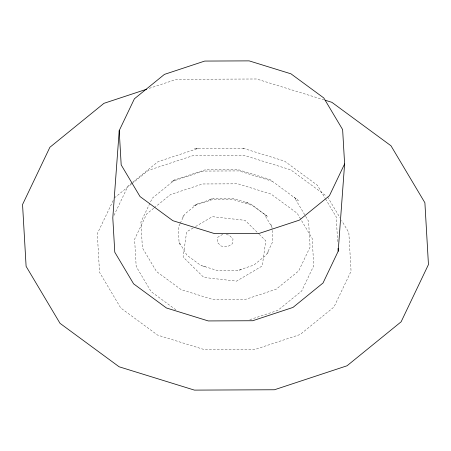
<?xml version="1.0" encoding="UTF-8"?>
<svg xmlns="http://www.w3.org/2000/svg" width="451" height="451" viewBox="0 0 451 451"><rect width="100%" height="100%" fill="white"/><g stroke="black" fill="none" stroke-linecap="round" stroke-linejoin="round"><path stroke-width="0.34" stroke-dasharray="2.25 1.69" d="M179.43 242.599L179.284 243.636L181.127 245.451M182.914 217.732L183.224 215.488L184.284 214.862M268.086 251.37L267.776 253.614L266.716 254.24M271.57 226.503L271.716 225.472L269.873 223.651M113.201 200.436L97.309 233.714L99.536 272.359L120.738 307.977L157.687 335.144L204.76 349.728L254.792 349.508L300.163 334.512L333.965 307.03L351.058 271.243L348.832 232.598L341.644 220.522M114.018 215.341L127.983 186.094L132.352 182.542M179.977 223.876L178.218 227.558L179.047 241.961L186.951 255.232L200.718 265.357L218.261 270.792L236.905 270.707L253.812 265.12L266.411 254.883L272.782 241.544L271.953 227.146L264.049 213.87L250.282 203.745L232.739 198.31L214.095 198.395L197.188 203.982L193.71 205.803L212.466 199.601L233.15 199.511L252.611 205.538L267.888 216.773L264.049 213.87M180.276 223.262L184.589 214.225L197.188 203.982M132.898 182.097L158.008 161.684L198.31 148.362L194.375 148.396L244.03 148.176L242.751 148.17L284.564 161.12L317.386 185.254L325.205 198.389M114.402 197.921L131.303 184.183M131.844 183.737L148.204 170.439L193.575 155.448L243.608 155.229L290.681 169.813L326.513 196.157M304.713 214.766L294.464 197.555L298.303 200.453L269.833 179.442L238.449 169.717L205.092 169.864L174.847 179.859L152.308 198.181L140.915 222.039L142.398 247.802L156.536 271.553L181.167 289.66L212.551 299.385L245.908 299.238L276.153 289.243L298.692 270.921L310.085 247.063L308.602 221.3L305.068 215.364M153.729 208.232L146.676 213.966L134.612 239.227L136.185 266.513L151.153 291.656L176.104 310.006M154.27 207.793L170.546 194.561L202.572 183.974L237.897 183.822L271.13 194.116L297.215 213.295L300.778 219.282M209.642 199.866L211.931 198.513L213.278 198.665M193.203 227.958L186.635 231.842L183.106 257.014L203.796 277.433L236.583 281.131L262.262 265.943L265.786 240.766L259.381 234.447M195.593 226.543L212.308 216.655L245.096 220.353L258.891 233.962M222.726 234.328L217.782 237.254L217.1 242.097L221.086 246.032L227.4 246.742L232.338 243.816L233.02 238.968L229.035 235.039L224.615 234.543M241.358 269.241L239.069 270.594L237.722 270.442M174.847 179.859L171.369 181.68L203.469 171.07L238.861 170.918L272.162 181.234M149.236 88.362L176.538 79.342L256.568 78.987L323.801 99.818M249.798 319.658L277.822 310.395L301.691 290.991L313.755 265.724L312.182 238.444L301.138 219.885M245.66 202.313L248.586 202.646L249.437 203.486M205.34 266.789L202.414 266.456L201.563 265.616M327.629 196.98L339.851 217.506M325.56 198.987L336.22 216.892L337.675 242.114"/><path stroke-width="0.68" d="M119.216 130.593L112.801 217.884L114.779 252.21L133.614 283.848L166.436 307.982L208.249 320.937L252.69 320.74L292.992 307.419L323.017 283.008L338.199 251.218L344.609 163.927L342.63 129.6L323.795 97.963L290.974 73.829L249.161 60.874L204.72 61.071L164.423 74.387L134.392 98.803L119.216 130.593L121.189 164.914L140.024 196.557L172.846 220.686L214.659 233.641L259.099 233.443L299.402 220.127L329.427 195.717L344.609 163.927M146.575 89.242L103.961 103.324L49.886 147.285L22.55 204.534L26.107 266.349L60.022 323.328L119.132 366.787L194.432 390.115L274.462 389.76L347.039 365.778L401.114 321.817L428.45 264.568L424.893 202.753L390.978 145.774L331.868 102.315L325.143 100.235M338.036 248.416L338.199 251.218"/></g></svg>
